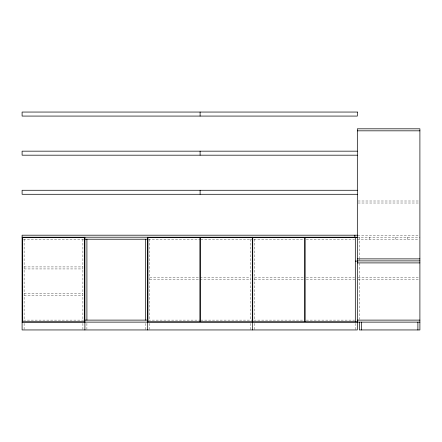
<?xml version="1.0" encoding="UTF-8"?>
<svg xmlns="http://www.w3.org/2000/svg" width="442" height="442" viewBox="0 0 442 442"><rect width="100%" height="100%" fill="white"/><g stroke="black" fill="none" stroke-linecap="round" stroke-linejoin="round"><path stroke-width="0.33" stroke-dasharray="2.21 1.66" d="M358.014 201L419.9 201M358.014 203.011L419.9 203.011M357.744 235.194L418.53 235.194M357.324 237.205L419.9 237.205M23.481 239.216L84.229 239.216M148.368 239.216L200.104 239.216M200.795 239.216L252.509 239.216M253.89 239.216L303.538 239.216M306.295 239.216L354.567 239.216M357.324 239.216L418.535 239.216M24.111 266.924L82.886 266.924M24.111 268.935L82.886 268.935M149.711 277.653L250.498 277.653M254.52 277.653L303.538 277.653M306.3 277.653L354.622 277.653M358.014 277.653L419.9 277.653M149.711 279.664L250.498 279.664M254.52 279.664L303.538 279.664M306.3 279.664L355.313 279.664M358.014 279.664L419.9 279.664M24.111 293.521L82.886 293.521M24.111 295.532L82.886 295.532M23.481 320.113L84.229 320.113M148.368 320.113L200.104 320.113M200.795 320.113L252.509 320.113M253.89 320.113L303.538 320.113M306.295 320.113L354.567 320.113M407.607 237.205L407.607 239.216M395.319 237.205L395.319 239.216M369.617 237.205L369.617 239.216M359.335 237.205L359.335 257.758M359.335 258.443L359.335 260.498M359.335 263.239L359.335 319.428M355.313 323.428L355.313 329.947M254.52 239.216L254.52 320.113M254.52 323.428L254.52 329.947M250.498 239.216L250.498 320.113M250.498 323.428L250.498 329.947M149.711 239.216L149.711 320.113M149.711 323.428L149.711 329.296M145.689 323.428L145.689 329.947M86.908 323.428L86.908 329.296M82.886 239.216L82.886 320.113M82.886 323.428L82.886 329.296M24.111 239.216L24.111 320.113M24.111 323.428L24.111 329.296"/><path stroke-width="0.66" d="M357.324 130.826L419.9 130.826M357.324 151.164L22.1 151.164L22.1 155.186L357.324 155.186M357.324 190.27L22.1 190.27L22.1 194.292L357.324 194.292M357.606 235.194L22.1 235.194L22.1 329.947L357.324 329.947L357.324 128.815L419.9 128.815L419.9 329.947L359.335 329.947L359.335 322.124M22.1 237.205L357.606 237.205M357.324 237.426L305.14 237.426L305.14 321.903L357.324 321.903M84.897 239.216L147.7 239.216M357.324 258.879L419.9 258.879M357.324 260.89L419.9 260.89M355.313 261.117L357.324 261.117M357.324 262.902L419.9 262.902M84.897 320.113L147.7 320.113M357.324 320.113L419.9 320.113M22.1 322.124L419.9 322.124M417.889 322.124L417.889 329.947M361.346 322.124L361.346 329.947M355.313 237.426L355.313 321.903M354.865 235.194L354.865 237.205M252.509 237.205L252.509 329.947M200.104 112.053L200.104 116.075M200.104 151.164L200.104 155.186M200.104 190.27L200.104 194.292M147.7 237.205L147.7 329.947M145.689 239.216L145.689 320.113M86.908 239.216L86.908 320.113M84.897 237.205L84.897 329.947M357.324 112.053L22.1 112.053L22.1 116.075L357.324 116.075L357.324 112.053M84.676 237.426L22.321 237.426L22.321 321.903L84.676 321.903L84.676 237.426M199.883 237.426L147.921 237.426L147.921 321.903L199.883 321.903L199.883 237.426M252.288 237.426L200.325 237.426L200.325 321.903L252.288 321.903L252.288 237.426M304.693 237.426L252.736 237.426L252.736 321.903L304.693 321.903L304.693 237.426"/></g></svg>
